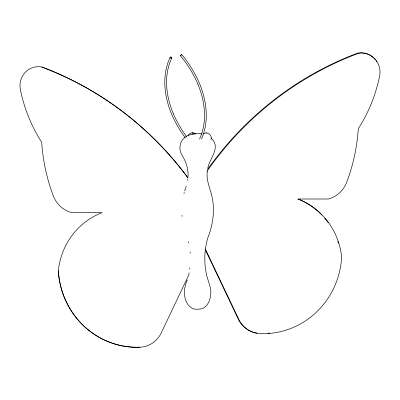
<?xml version="1.0" encoding="UTF-8"?>
<svg xmlns="http://www.w3.org/2000/svg" width="400" height="400" viewBox="0 0 400 400"><rect width="100%" height="100%" fill="white"/><g stroke="black" fill="none" stroke-linecap="round" stroke-linejoin="round"><path stroke-width="0.6" d="M188.06 176.42C188.26 170.95 187.18 165.45 184.925 160.465C182.95 156.335 179.675 152.54 179.95 147.675C180.055 136.12 192.385 132.155 202.05 134.02M207.37 170.96C205.76 180.565 210.765 189.31 212.39 198.505C214.825 211.605 212.81 225.185 207.93 237.5C204.19 249.875 203.795 263.22 206.8 275.795C208.395 282.21 211.715 288.525 210.635 295.335C210.13 299.34 208.8 303.47 205.745 306.27C202.71 309.745 198.03 309.28 193.84 309.045C192.235 308.39 190.755 307.445 189.48 306.27C182.66 299.38 183.635 288.165 187.295 279.95M189.665 269.145L189.845 267.925M187.67 180.225L187.84 179.145M211 139.42C212.68 135.21 207.245 131.055 203.625 133.765M188.8 273.99L189.055 272.785M207.795 168.26C209.49 158.095 221.41 147.715 211.14 138.085M183.935 193.56L184.23 192.475M185.925 187.105L186.265 186.065M184.675 190.845L185.745 187.64M170.11 57.28L167.675 63.385L165.96 69.915L164.985 76.915C164.035 89.585 166.72 102.28 171.52 113.975L171.555 114.06C175.165 122.385 179.65 130.34 185.13 137.575M171.765 57.875L169.345 63.925L167.665 70.335L166.735 76.93C165.8 89.4 168.445 101.89 173.165 113.395L173.125 113.305C176.69 121.525 181.12 129.38 186.535 136.525M199.535 139.15L201.735 133.65L203.415 127.24L204.345 120.645C205.275 108.18 202.635 95.69 197.915 84.185L197.95 84.275C193.55 73.925 187.51 64.34 180.36 55.675L181.745 54.585C188.98 63.35 195.085 73.05 199.535 83.52L199.57 83.605C204.365 95.3 207.05 107.995 206.105 120.665L205.125 127.67L203.415 134.195L201.42 139.19M189.055 274.405L161.79 331.75A25.78 24.9 -90 0 1 139.92 347.22A81.49 78.715 -90 0 1 58.32 270.83A69.865 67.485 -90 0 1 102.165 212.615L71.605 212.615A27.85 26.9 -90 0 1 53.3 195.835A179.28 173.17 -90 0 1 41.7 142.325A151.94 146.765 90 0 1 20.375 89.64A19.05 18.4 90 0 1 41.7 66.98A333.14 321.785 -90 0 1 188.1 178.065A333.14 321.785 90 0 0 41.7 66.98M188.05 135.505C189.37 132.6 193.645 131.785 195.845 134.155M192.815 132.755L192.095 132.755M206.74 132.93L206.015 132.93M194.85 133.945L192 134.07M180.36 55.675L181.745 54.585M205.33 248.99L238.21 318.14A25.78 24.9 90 0 0 260.08 333.61A81.49 78.715 -90 0 0 341.68 257.22A69.865 67.485 90 0 0 297.835 199.005L328.395 199.005A27.85 26.9 90 0 0 346.7 182.225A179.28 173.17 90 0 0 358.3 128.715A151.94 146.765 -90 0 0 379.625 76.03A19.05 18.4 -90 0 0 358.3 53.365A333.14 321.785 90 0 0 206.94 171.355M205.07 249.27L237.68 317.865A25.78 24.9 90 0 0 257.23 333.125M188.425 241.655L188.675 242.86M190.1 251.97L190.21 253.195M182.01 215.32L182.11 216.44M207.455 169.59A333.14 321.785 90 0 1 357.77 53.09A19.05 18.4 -90 0 1 375.46 59.935M269.69 333.06A81.49 78.715 -90 0 1 267.905 333.205M298.37 199.14A69.865 67.485 90 0 1 322.005 215.16M324.72 218.175A69.865 67.485 90 0 1 328.295 222.755M337.815 241.45A69.865 67.485 90 0 1 338.35 243.13M376.18 60.93A19.05 18.4 -90 0 1 376.835 61.975M139.92 347.22A81.49 78.715 90 0 1 58.32 270.83M170.225 57.77A0.88 0.595 21.8 0 0 171.69 58.015A0.88 0.595 21.8 0 0 170.895 56.95A0.88 0.595 21.8 0 0 170.225 57.77"/></g></svg>
